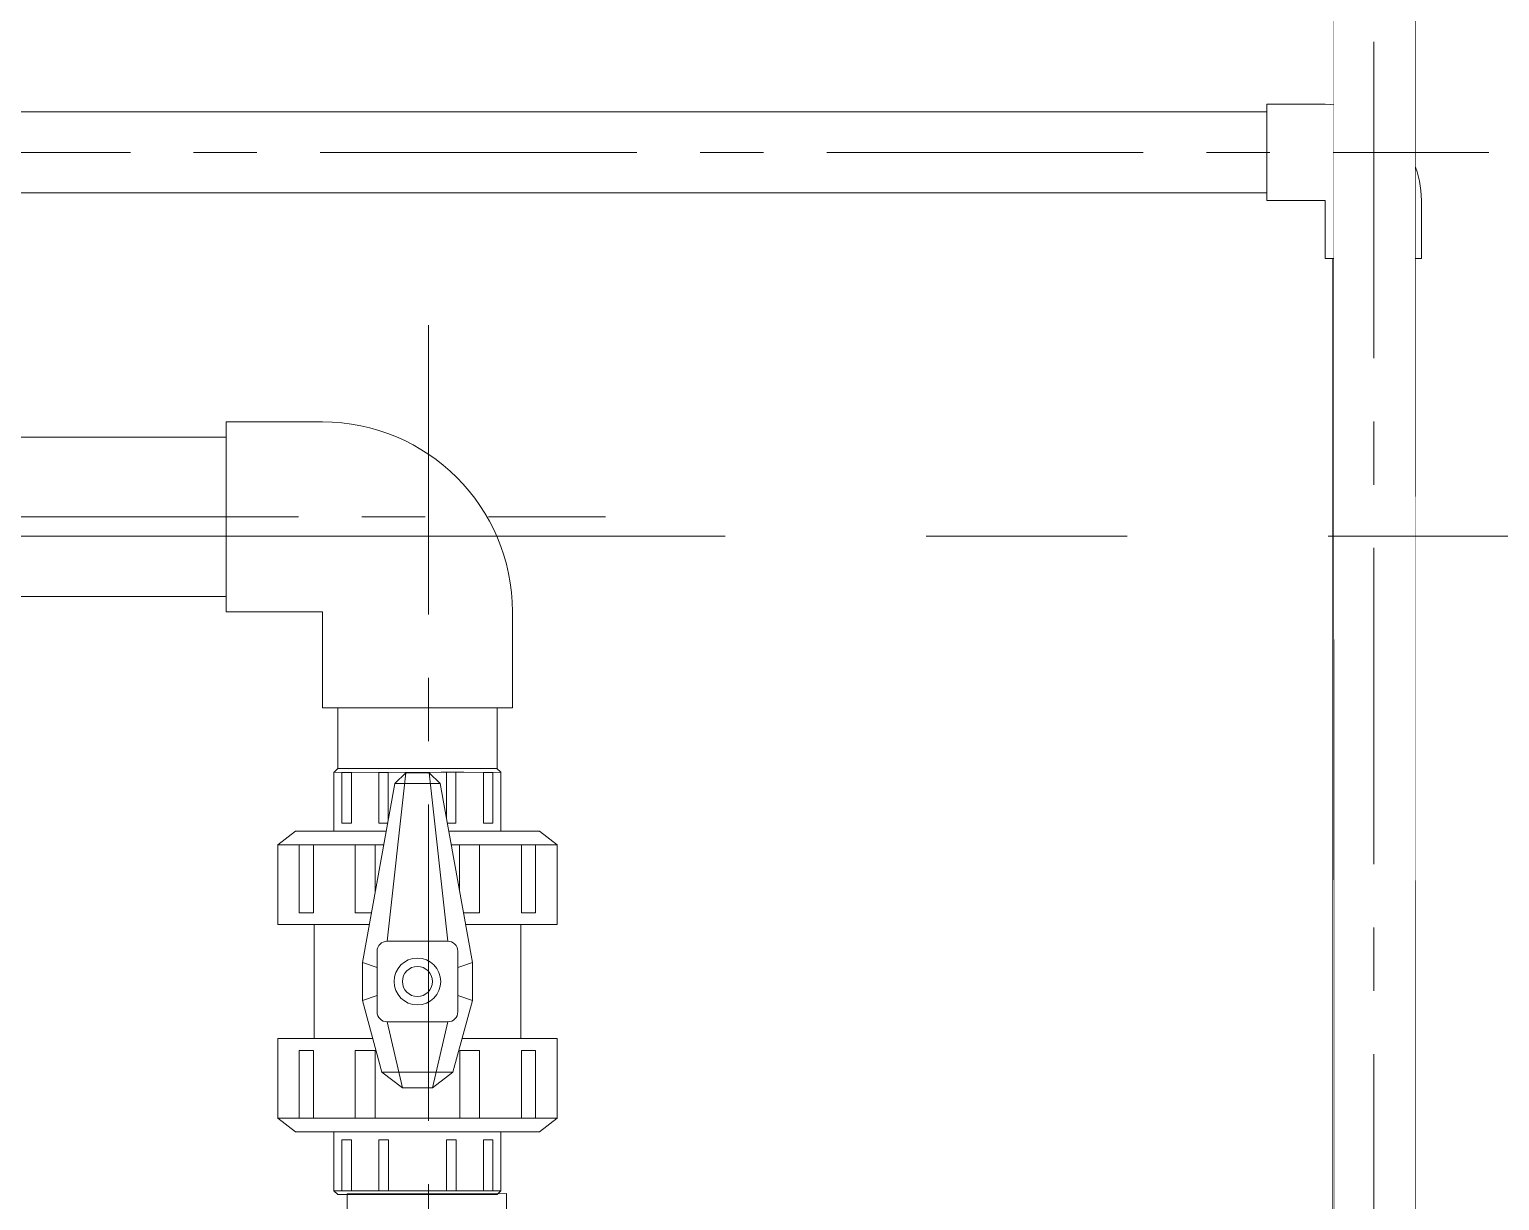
# Model space of a CAD drawing. Header units: millimetres. Extents: x 3795014 to 4300160, y 3869364 to 4016788.
# Drawn here: x 4228650 to 4229230, y 3926413 to 3926876 of the extents above; entities that cross this region are included whole.
import ezdxf

# ---------------------------------------------------------------- set-up
doc = ezdxf.new("R2010")
doc.units = ezdxf.units.MM
doc.set_wipeout_variables(frame=1)
doc.linetypes.add('CENTER', pattern=[2, 1.25, -0.25, 0.25, -0.25])
doc.linetypes.add('осевая2', pattern=[28.575, 19.05, -3.175, 3.175, -3.175])
doc.layers.add('Дополнительная', color=7, linetype='Continuous', lineweight=18)
doc.layers.add('оси', color=7, linetype='осевая2', lineweight=13)

msp = doc.modelspace()

# ---------------------------------------------------------------- linework, layer by layer
at = {"layer": 'Дополнительная', "ltscale": 25}
for p, q in [((4229161.51, 3926846.24, 0), (4229138.51, 3926846.24, 0)), ((4229138.51, 3926846.24, 0), (4229138.51, 3926808.24, 0)), ((4229138.51, 3926808.24, 0), (4229161.51, 3926808.24, 0)), ((4229161.51, 3926808.24, 0), (4229161.51, 3926785.24, 0)), ((4229199.51, 3926808.24, 0), (4229199.51, 3926785.24, 0)), ((4229161.51, 3926785.24, 0), (4229199.51, 3926785.24, 0)), ((4228765.55, 3926720.73, 0), (4228727.55, 3926720.73, 0)), ((4228727.55, 3926720.73, 0), (4228727.55, 3926645.73, 0)), ((4228727.55, 3926645.73, 0), (4228765.55, 3926645.73, 0)), ((4228765.55, 3926607.73, 0), (4228765.55, 3926645.73, 0)), ((4228765.55, 3926645.73, 0), (4228765.55, 3926607.73, 0)), ((4228840.55, 3926645.73, 0), (4228840.55, 3926607.73, 0)), ((4228840.55, 3926607.73, 0), (4228840.55, 3926645.73, 0)), ((4228840.55, 3926607.73, 0), (4228765.55, 3926607.73, 0)), ((4228765.55, 3926607.73, 0), (4228840.55, 3926607.73, 0)), ((4228770.06, 3926582.28, 0), (4228771.61, 3926583.77, 0)), ((4228770.06, 3926582.28, 0), (4228836.01, 3926582.29, 0)), ((4228770.06, 3926582.28, 0), (4228836.01, 3926582.29, 0)), ((4228770.06, 3926582.28, 0), (4228770.06, 3926558.98, 0)), ((4228771.61, 3926583.77, 0), (4228834.46, 3926583.78, 0)), ((4228771.61, 3926583.77, 0), (4228834.46, 3926583.78, 0)), ((4228773.23, 3926562.18, 0), (4228773.23, 3926582.28, 0)), ((4228773.23, 3926582.28, 0), (4228776.97, 3926582.28, 0)), ((4228776.97, 3926582.28, 0), (4228776.97, 3926562.18, 0)), ((4228787.8, 3926562.19, 0), (4228787.8, 3926582.28, 0)), ((4228787.8, 3926582.28, 0), (4228791.54, 3926582.28, 0)), ((4228791.07, 3926515.56, 0), (4228798.41, 3926582.15, 0)), ((4228791.54, 3926582.28, 0), (4228791.54, 3926563.72, 0)), ((4228798.41, 3926582.15, 0), (4228794.11, 3926577.9, 0)), ((4228798.41, 3926582.15, 0), (4228807.66, 3926582.15, 0)), ((4228807.66, 3926582.15, 0), (4228811.96, 3926577.9, 0)), ((4228815.01, 3926515.57, 0), (4228807.66, 3926582.15, 0)), ((4228821.31, 3926582.29, 0), (4228812.42, 3926582.29, 0)), ((4228814.53, 3926582.28, 0), (4228814.53, 3926563.73, 0)), ((4228818.27, 3926562.19, 0), (4228818.27, 3926582.28, 0)), ((4228829.1, 3926582.28, 0), (4228829.1, 3926562.19, 0)), ((4228832.84, 3926582.28, 0), (4228829.1, 3926582.28, 0)), ((4228832.84, 3926562.19, 0), (4228832.84, 3926582.28, 0)), ((4228836.01, 3926582.29, 0), (4228834.46, 3926583.78, 0)), ((4228836.01, 3926582.29, 0), (4228836.01, 3926558.99, 0)), ((4228781.3, 3926507.14, 0), (4228794.11, 3926577.9, 0)), ((4228794.11, 3926577.9, 0), (4228811.96, 3926577.9, 0)), ((4228824.79, 3926507.14, 0), (4228811.96, 3926577.9, 0)), ((4228776.97, 3926562.18, 0), (4228773.23, 3926562.18, 0)), ((4228791.27, 3926562.19, 0), (4228787.8, 3926562.19, 0)), ((4228814.81, 3926562.19, 0), (4228818.27, 3926562.19, 0)), ((4228829.1, 3926562.19, 0), (4228832.84, 3926562.19, 0)), ((4228747.89, 3926553.64, 0), (4228754.88, 3926558.98, 0)), ((4228790.69, 3926558.98, 0), (4228754.88, 3926558.98, 0)), ((4228815.39, 3926558.99, 0), (4228851.19, 3926558.99, 0)), ((4228858.18, 3926553.65, 0), (4228851.19, 3926558.99, 0)), ((4228747.89, 3926553.64, 0), (4228789.72, 3926553.64, 0)), ((4228747.89, 3926553.64, 0), (4228747.89, 3926522.12, 0)), ((4228747.89, 3926553.64, 0), (4228789.72, 3926553.64, 0)), ((4228756.39, 3926526.83, 0), (4228756.39, 3926553.64, 0)), ((4228761.97, 3926553.64, 0), (4228761.97, 3926526.83, 0)), ((4228778.49, 3926526.83, 0), (4228778.49, 3926553.64, 0)), ((4228786.37, 3926553.64, 0), (4228786.37, 3926535.14, 0)), ((4228816.36, 3926553.65, 0), (4228858.18, 3926553.65, 0)), ((4228816.36, 3926553.65, 0), (4228858.18, 3926553.65, 0)), ((4228819.71, 3926553.65, 0), (4228819.71, 3926535.15, 0)), ((4228827.59, 3926526.83, 0), (4228827.58, 3926553.65, 0)), ((4228844.11, 3926553.65, 0), (4228844.11, 3926526.84, 0)), ((4228849.69, 3926526.84, 0), (4228849.68, 3926553.65, 0)), ((4228858.18, 3926553.65, 0), (4228858.19, 3926522.13, 0)), ((4228761.97, 3926526.83, 0), (4228756.39, 3926526.83, 0)), ((4228784.86, 3926526.83, 0), (4228778.49, 3926526.83, 0)), ((4228821.22, 3926526.83, 0), (4228827.59, 3926526.83, 0)), ((4228844.11, 3926526.84, 0), (4228849.69, 3926526.84, 0)), ((4228784.01, 3926522.12, 0), (4228747.89, 3926522.12, 0)), ((4228762.21, 3926522.12, 0), (4228762.21, 3926510.17, 0)), ((4228858.19, 3926522.13, 0), (4228822.07, 3926522.13, 0)), ((4228843.87, 3926522.13, 0), (4228843.87, 3926515.57, 0)), ((4228791.07, 3926515.56, 0), (4228803.04, 3926515.57, 0)), ((4228803.04, 3926515.57, 0), (4228815.01, 3926515.57, 0)), ((4228843.87, 3926515.57, 0), (4228843.87, 3926477.15, 0)), ((4228762.21, 3926510.17, 0), (4228762.22, 3926477.14, 0)), ((4228787.11, 3926487.66, 0), (4228787.11, 3926511.6, 0)), ((4228818.98, 3926487.67, 0), (4228818.97, 3926511.61, 0)), ((4228787.11, 3926505.13, 0), (4228781.3, 3926507.14, 0)), ((4228781.3, 3926492.13, 0), (4228781.3, 3926507.14, 0)), ((4228818.97, 3926505.13, 0), (4228824.79, 3926507.14, 0)), ((4228824.79, 3926492.13, 0), (4228824.79, 3926507.14, 0)), ((4228787.11, 3926494.14, 0), (4228781.3, 3926492.13, 0)), ((4228789.04, 3926463.76, 0), (4228781.3, 3926492.13, 0)), ((4228817.05, 3926463.76, 0), (4228824.79, 3926492.13, 0)), ((4228818.97, 3926494.14, 0), (4228824.79, 3926492.13, 0)), ((4228791.07, 3926483.7, 0), (4228803.04, 3926483.7, 0)), ((4228797.1, 3926457.63, 0), (4228791.07, 3926483.7, 0)), ((4228803.04, 3926483.7, 0), (4228815.02, 3926483.71, 0)), ((4228808.99, 3926457.63, 0), (4228815.02, 3926483.71, 0)), ((4228785.39, 3926477.15, 0), (4228747.9, 3926477.14, 0)), ((4228747.9, 3926477.14, 0), (4228747.9, 3926445.62, 0)), ((4228858.19, 3926477.15, 0), (4228820.7, 3926477.15, 0)), ((4228858.19, 3926445.63, 0), (4228858.19, 3926477.15, 0)), ((4228761.97, 3926472.44, 0), (4228756.4, 3926472.43, 0)), ((4228756.4, 3926472.43, 0), (4228756.4, 3926445.62, 0)), ((4228761.98, 3926445.62, 0), (4228761.97, 3926472.44, 0)), ((4228786.38, 3926472.44, 0), (4228778.5, 3926472.44, 0)), ((4228778.5, 3926472.44, 0), (4228778.5, 3926445.62, 0)), ((4228786.38, 3926445.62, 0), (4228786.38, 3926472.44, 0)), ((4228819.72, 3926445.63, 0), (4228819.72, 3926472.44, 0)), ((4228819.72, 3926472.44, 0), (4228827.59, 3926472.44, 0)), ((4228827.59, 3926472.44, 0), (4228827.6, 3926445.63, 0)), ((4228844.12, 3926445.63, 0), (4228844.12, 3926472.44, 0)), ((4228844.12, 3926472.44, 0), (4228849.69, 3926472.44, 0)), ((4228849.69, 3926472.44, 0), (4228849.7, 3926445.63, 0)), ((4228797.1, 3926457.63, 0), (4228789.04, 3926463.76, 0)), ((4228789.04, 3926463.76, 0), (4228817.05, 3926463.76, 0)), ((4228808.99, 3926457.63, 0), (4228817.05, 3926463.76, 0)), ((4228797.1, 3926457.63, 0), (4228808.99, 3926457.63, 0)), ((4228747.9, 3926445.62, 0), (4228858.19, 3926445.63, 0)), ((4228747.9, 3926445.62, 0), (4228754.9, 3926440.28, 0)), ((4228858.19, 3926445.63, 0), (4228851.2, 3926440.29, 0)), ((4228803.05, 3926440.29, 0), (4228754.9, 3926440.28, 0)), ((4228770.08, 3926416.99, 0), (4228770.08, 3926440.28, 0)), ((4228831.48, 3926440.29, 0), (4228774.62, 3926440.28, 0)), ((4228803.05, 3926440.29, 0), (4228851.2, 3926440.29, 0)), ((4228836.03, 3926416.99, 0), (4228836.02, 3926440.29, 0)), ((4228773.24, 3926437.08, 0), (4228773.25, 3926416.99, 0)), ((4228776.98, 3926437.08, 0), (4228773.24, 3926437.08, 0)), ((4228776.99, 3926416.99, 0), (4228776.98, 3926437.08, 0)), ((4228787.82, 3926437.08, 0), (4228787.82, 3926416.99, 0)), ((4228791.56, 3926437.08, 0), (4228787.82, 3926437.08, 0)), ((4228791.56, 3926416.99, 0), (4228791.56, 3926437.08, 0)), ((4228814.54, 3926437.08, 0), (4228818.28, 3926437.09, 0)), ((4228814.54, 3926416.99, 0), (4228814.54, 3926437.08, 0)), ((4228818.28, 3926437.09, 0), (4228818.29, 3926416.99, 0)), ((4228829.12, 3926416.99, 0), (4228829.12, 3926437.09, 0)), ((4228829.12, 3926437.09, 0), (4228832.86, 3926437.09, 0)), ((4228832.86, 3926437.09, 0), (4228832.86, 3926416.99, 0)), ((4228770.08, 3926416.99, 0), (4228836.03, 3926416.99, 0)), ((4228770.08, 3926416.99, 0), (4228836.03, 3926416.99, 0)), ((4228770.08, 3926416.99, 0), (4228771.63, 3926415.49, 0)), ((4228771.63, 3926415.49, 0), (4228834.48, 3926415.5, 0)), ((4228771.63, 3926415.49, 0), (4228834.48, 3926415.5, 0)), ((4228773.25, 3926416.99, 0), (4228776.99, 3926416.99, 0)), ((4228787.82, 3926416.99, 0), (4228791.56, 3926416.99, 0)), ((4228818.29, 3926416.99, 0), (4228814.54, 3926416.99, 0)), ((4228832.86, 3926416.99, 0), (4228829.12, 3926416.99, 0)), ((4228836.03, 3926416.99, 0), (4228834.48, 3926415.5, 0))]:
    msp.add_line(p, q, dxfattribs=at)
at = {"layer": 'Дополнительная', "linetype": 'CENTER', "ltscale": 100}
for p, q in [((4228807.36, 3925844.62, 0), (4228807.36, 3926758.9, 0)), ((4228231.12, 3926683.23, 0), (4228877.32, 3926683.23, 0))]:
    msp.add_line(p, q, dxfattribs=at)
at = {"layer": 'Дополнительная', "elevation": 0}
msp.add_lwpolyline([(4229197.26, 3925789.43), (4229196.51, 3928790.97), (4229164.51, 3928790.97), (4229165.26, 3925789.43)], close=True, dxfattribs=at)
at = {"layer": 'Дополнительная', "ltscale": 25, "elevation": 0}
for points in [[(4226442.89, 3926843.24), (4229138.51, 3926843.24), (4229138.51, 3926811.24), (4226442.89, 3926811.24)], [(4229196.59, 3925936.04), (4229196.51, 3926785.24), (4229164.51, 3926785.24), (4229164.51, 3925954.76)], [(4228727.55, 3926714.73), (4228630.41, 3926714.73), (4228630.41, 3926651.73), (4228727.55, 3926651.73)], [(4228834.55, 3926607.73), (4228771.55, 3926607.73), (4228771.55, 3926583.78), (4228834.55, 3926583.78)], [(4228775.27, 3926415.79), (4228775.28, 3926400.29), (4228838.28, 3926400.33), (4228838.27, 3926415.83)]]:
    msp.add_lwpolyline(points, close=True, dxfattribs=at)
at = {"layer": 'Дополнительная', "ltscale": 25}
for radius in [9.23, 5.95]:
    msp.add_circle((4228803.04, 3926499.64, 0), radius, dxfattribs=at)
for centre, radius, start, end in [((4229161.51, 3926808.24, 0), 38, 0, 90), ((4228765.55, 3926645.73, 0), 75, 0, 90), ((4228791.07, 3926511.6, 0), 3.96, 90.00629, 180.00629), ((4228815.01, 3926511.61, 0), 3.96, 0.00629, 90.00629), ((4228791.07, 3926487.66, 0), 3.96, 180.00629, 270.00629), ((4228815.02, 3926487.67, 0), 3.96, 270.00629, 0.00629)]:
    msp.add_arc(centre, radius, start, end, dxfattribs=at)

# ---------------------------------------------------------------- next in the draw order: wipeouts: each hides what was drawn before it
at = {"ltscale": 25}
msp.add_wipeout([(4229197.26, 3925789.43), (4229196.51, 3928790.97), (4229164.51, 3928790.97), (4229165.26, 3925789.43)], dxfattribs=at).translate(0, 0, 0).dxf.layer = 'Дополнительная'

# ---------------------------------------------------------------- next in the draw order: linework, layer by layer
at = {"layer": 'Дополнительная', "linetype": 'CENTER', "ltscale": 100}
for p, q in [((4229180.51, 3928870.94, 0), (4229181.08, 3921782.58, 0)), ((4226364.67, 3926827.24, 0), (4229226.16, 3926827.24, 0))]:
    msp.add_line(p, q, dxfattribs=at)
at = {"layer": 'оси', "ltscale": 25}
msp.add_line((4217732.73, 3926675.59), (4229531.19, 3926675.59), dxfattribs=at)

doc.saveas('drawing.dxf')
